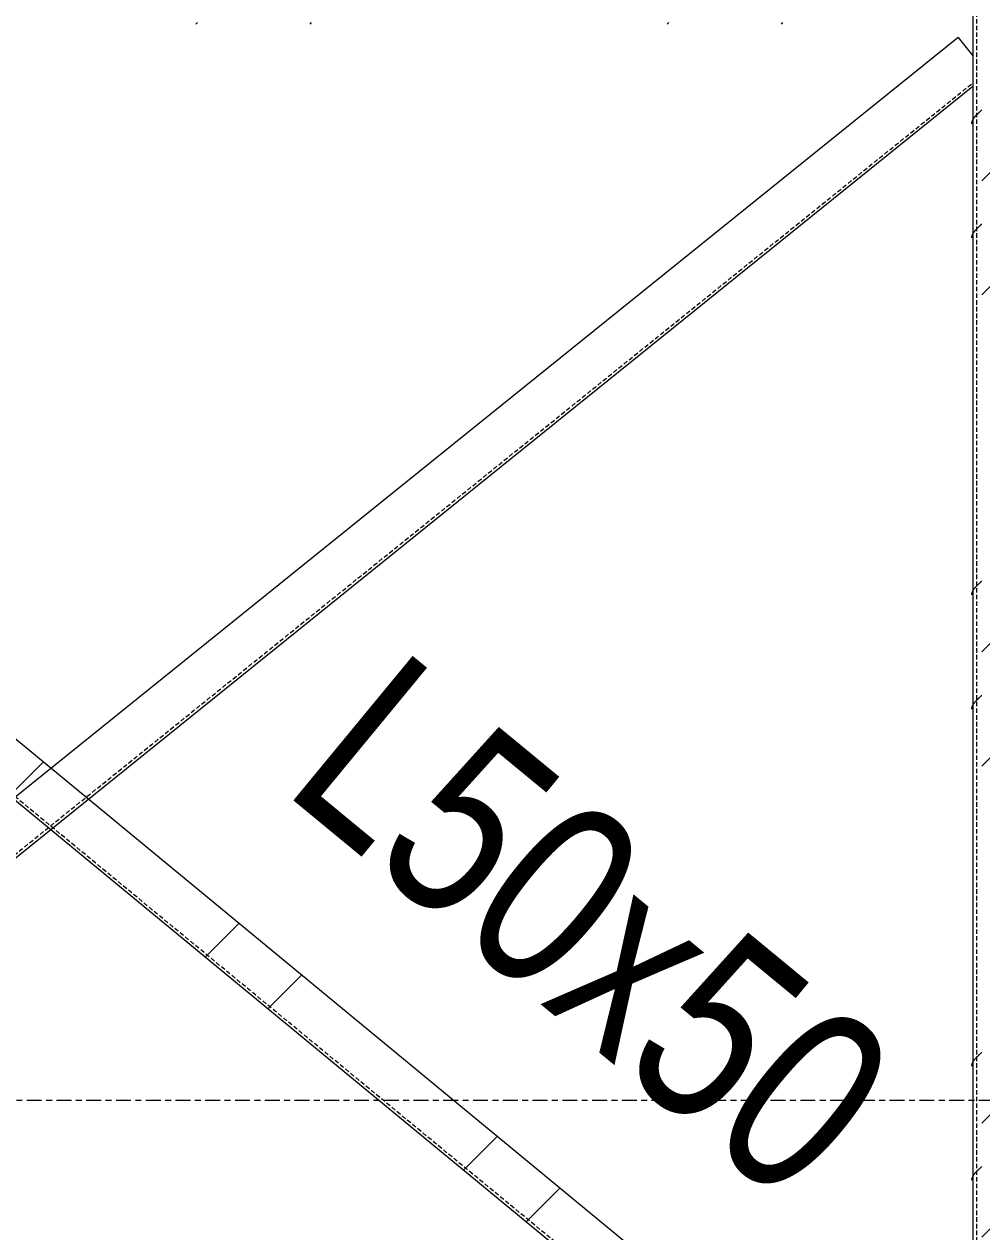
# Model space of a CAD drawing. Header units: centimetres. Extents: x -6111 to 13767, y -285 to 1600.
# Drawn here: x -3279.5 to -3177.3, y 79.9 to 208.8 of the extents above; entities that cross this region are included whole.
import ezdxf

# ---------------------------------------------------------------- set-up
doc = ezdxf.new("R2010")
doc.units = ezdxf.units.CM
doc.linetypes.add('Centre', pattern=[3.175, 0.635, -0.475, 1.59, -0.475])
doc.linetypes.add('Hidden', pattern=[0.714375, 0.47625, -0.238125])
for name, color, linetype, lineweight in [('A-FLOR-LEVL', 7, 'Continuous', 9), ('S-BEAM', 7, 'Continuous', 9), ('S-BEAM-IDEN', 7, 'Continuous', 18), ('S-COLS', 7, 'Continuous', 9)]:
    doc.layers.add(name, color=color, linetype=linetype, lineweight=lineweight)
doc.styles.add('Century Gothic_2', font='GOTHIC.TTF', dxfattribs={"width": 0.8, "height": 20})
pattern_1 = [(45, (0, 0), (-25.14472, 25.14472), []), (45, (0, 38.1), (-25.14472, 25.14472), [])]

# ---------------------------------------------------------------- blocks, each defined once
blk = doc.blocks.new('FP_87-Elevación Eje 2')
at = {"layer": 'S-COLS'}
blk.add_line((-5483.65, 594.99), (-5483.65, 46.02), dxfattribs=at)
at = {"layer": 'S-COLS', "color": 9, "true_color": 0xc0c0c0}
for p, q in [((-5483.72, 198.49), (-5483.71, 198.51)), ((-5483.71, 198.51), (-5483.7, 198.54)), ((-5483.7, 198.54), (-5483.69, 198.56)), ((-5483.69, 198.56), (-5483.68, 198.58)), ((-5483.68, 198.58), (-5483.67, 198.61)), ((-5483.67, 198.61), (-5483.66, 198.63)), ((-5483.66, 198.63), (-5483.64, 198.65)), ((-5483.64, 198.65), (-5483.63, 198.68)), ((-5483.63, 198.68), (-5483.62, 198.7)), ((-5483.62, 198.7), (-5483.61, 198.72)), ((-5483.61, 198.72), (-5483.59, 198.75)), ((-5483.59, 198.75), (-5483.58, 198.77)), ((-5483.58, 198.77), (-5483.56, 198.79)), ((-5483.56, 198.79), (-5483.55, 198.82)), ((-5483.55, 198.82), (-5483.53, 198.84)), ((-5483.53, 198.84), (-5483.51, 198.86)), ((-5483.51, 198.86), (-5483.49, 198.89)), ((-5483.49, 198.89), (-5483.48, 198.91)), ((-5483.48, 198.91), (-5483.46, 198.93)), ((-5483.46, 198.93), (-5483.44, 198.96)), ((-5483.44, 198.96), (-5483.42, 198.98)), ((-5483.42, 198.98), (-5483.4, 199)), ((-5483.4, 199), (-5483.38, 199.03)), ((-5483.38, 199.03), (-5483.36, 199.05)), ((-5483.36, 199.05), (-5483.34, 199.07)), ((-5483.34, 199.07), (-5483.32, 199.1)), ((-5483.32, 199.1), (-5483.3, 199.12)), ((-5483.3, 199.12), (-5483.27, 199.14)), ((-5483.27, 199.14), (-5483.25, 199.16)), ((-5483.25, 199.16), (-5483.23, 199.19)), ((-5483.23, 199.19), (-5483.21, 199.21)), ((-5483.21, 199.21), (-5483.18, 199.23)), ((-5483.18, 199.23), (-5483.16, 199.26)), ((-5483.16, 199.26), (-5483.14, 199.28)), ((-5483.14, 199.28), (-5483.11, 199.3)), ((-5483.11, 199.3), (-5483.09, 199.33)), ((-5483.09, 199.33), (-5483.06, 199.35)), ((-5483.06, 199.35), (-5483.04, 199.37)), ((-5483.04, 199.37), (-5483.01, 199.4)), ((-5483.01, 199.4), (-5482.99, 199.42)), ((-5482.99, 199.42), (-5482.96, 199.44)), ((-5482.96, 199.44), (-5482.94, 199.47)), ((-5482.94, 199.47), (-5482.91, 199.49)), ((-5482.91, 199.49), (-5482.89, 199.51)), ((-5482.89, 199.51), (-5482.86, 199.54)), ((-5482.86, 199.54), (-5482.83, 199.56)), ((-5482.83, 199.56), (-5482.81, 199.58)), ((-5482.81, 199.58), (-5482.78, 199.61)), ((-5482.78, 199.61), (-5482.76, 199.63)), ((-5482.76, 199.63), (-5482.73, 199.65)), ((-5482.73, 199.65), (-5482.7, 199.68)), ((-5483.77, 198.28), (-5483.76, 198.3)), ((-5483.77, 198.26), (-5483.77, 198.28)), ((-5483.77, 198.23), (-5483.77, 198.26)), ((-5483.77, 198.21), (-5483.77, 198.23)), ((-5483.76, 198.35), (-5483.75, 198.37)), ((-5483.76, 198.33), (-5483.76, 198.35)), ((-5483.76, 198.3), (-5483.76, 198.33)), ((-5483.75, 198.37), (-5483.74, 198.4)), ((-5483.74, 198.42), (-5483.73, 198.44)), ((-5483.74, 198.4), (-5483.74, 198.42)), ((-5483.73, 198.44), (-5483.72, 198.47)), ((-5483.72, 198.47), (-5483.72, 198.49)), ((-5483.34, 186.88), (-5483.32, 186.91)), ((-5483.32, 186.91), (-5483.3, 186.93)), ((-5483.3, 186.93), (-5483.27, 186.95)), ((-5483.27, 186.95), (-5483.25, 186.98)), ((-5483.25, 186.98), (-5483.23, 187)), ((-5483.23, 187), (-5483.21, 187.02)), ((-5483.21, 187.02), (-5483.18, 187.05)), ((-5483.18, 187.05), (-5483.16, 187.07)), ((-5483.16, 187.07), (-5483.14, 187.09)), ((-5483.14, 187.09), (-5483.11, 187.12)), ((-5483.11, 187.12), (-5483.09, 187.14)), ((-5483.09, 187.14), (-5483.06, 187.16)), ((-5483.06, 187.16), (-5483.04, 187.19)), ((-5483.04, 187.19), (-5483.01, 187.21)), ((-5483.01, 187.21), (-5482.99, 187.23)), ((-5482.99, 187.23), (-5482.96, 187.26)), ((-5482.96, 187.26), (-5482.94, 187.28)), ((-5482.94, 187.28), (-5482.91, 187.3)), ((-5482.91, 187.3), (-5482.89, 187.33)), ((-5482.89, 187.33), (-5482.86, 187.35)), ((-5482.86, 187.35), (-5482.83, 187.37)), ((-5482.83, 187.37), (-5482.81, 187.4)), ((-5482.81, 187.4), (-5482.78, 187.42)), ((-5482.78, 187.42), (-5482.76, 187.44)), ((-5482.76, 187.44), (-5482.73, 187.47)), ((-5482.73, 187.47), (-5482.7, 187.49)), ((-5483.77, 186.09), (-5483.76, 186.11)), ((-5483.77, 186.07), (-5483.77, 186.09)), ((-5483.77, 186.04), (-5483.77, 186.07)), ((-5483.77, 186.02), (-5483.77, 186.04)), ((-5483.76, 186.16), (-5483.75, 186.18)), ((-5483.76, 186.14), (-5483.76, 186.16)), ((-5483.76, 186.11), (-5483.76, 186.14)), ((-5483.75, 186.18), (-5483.74, 186.21)), ((-5483.74, 186.23), (-5483.73, 186.25)), ((-5483.74, 186.21), (-5483.74, 186.23)), ((-5483.73, 186.25), (-5483.72, 186.28)), ((-5483.72, 186.3), (-5483.71, 186.32)), ((-5483.72, 186.28), (-5483.72, 186.3)), ((-5483.71, 186.32), (-5483.7, 186.35)), ((-5483.7, 186.35), (-5483.69, 186.37)), ((-5483.69, 186.37), (-5483.68, 186.39)), ((-5483.68, 186.39), (-5483.67, 186.42)), ((-5483.67, 186.42), (-5483.66, 186.44)), ((-5483.66, 186.44), (-5483.64, 186.46)), ((-5483.64, 186.46), (-5483.63, 186.49)), ((-5483.63, 186.49), (-5483.62, 186.51)), ((-5483.62, 186.51), (-5483.61, 186.53)), ((-5483.61, 186.53), (-5483.59, 186.56)), ((-5483.59, 186.56), (-5483.58, 186.58)), ((-5483.58, 186.58), (-5483.56, 186.6)), ((-5483.56, 186.6), (-5483.55, 186.63)), ((-5483.55, 186.63), (-5483.53, 186.65)), ((-5483.53, 186.65), (-5483.51, 186.67)), ((-5483.51, 186.67), (-5483.49, 186.7)), ((-5483.49, 186.7), (-5483.48, 186.72)), ((-5483.48, 186.72), (-5483.46, 186.74)), ((-5483.46, 186.74), (-5483.44, 186.77)), ((-5483.44, 186.77), (-5483.42, 186.79)), ((-5483.42, 186.79), (-5483.4, 186.81)), ((-5483.4, 186.81), (-5483.38, 186.84)), ((-5483.38, 186.84), (-5483.36, 186.86)), ((-5483.36, 186.86), (-5483.34, 186.88)), ((-5483.71, 148.22), (-5483.7, 148.25)), ((-5483.7, 148.25), (-5483.69, 148.27)), ((-5483.69, 148.27), (-5483.68, 148.29)), ((-5483.68, 148.29), (-5483.67, 148.32)), ((-5483.67, 148.32), (-5483.66, 148.34)), ((-5483.66, 148.34), (-5483.64, 148.36)), ((-5483.64, 148.36), (-5483.63, 148.39)), ((-5483.63, 148.39), (-5483.62, 148.41)), ((-5483.62, 148.41), (-5483.61, 148.43)), ((-5483.61, 148.43), (-5483.59, 148.46)), ((-5483.59, 148.46), (-5483.58, 148.48)), ((-5483.58, 148.48), (-5483.56, 148.5)), ((-5483.56, 148.5), (-5483.55, 148.53)), ((-5483.55, 148.53), (-5483.53, 148.55)), ((-5483.53, 148.55), (-5483.51, 148.57)), ((-5483.51, 148.57), (-5483.49, 148.6)), ((-5483.49, 148.6), (-5483.48, 148.62)), ((-5483.48, 148.62), (-5483.46, 148.64)), ((-5483.46, 148.64), (-5483.44, 148.67)), ((-5483.44, 148.67), (-5483.42, 148.69)), ((-5483.42, 148.69), (-5483.4, 148.71)), ((-5483.4, 148.71), (-5483.38, 148.74)), ((-5483.38, 148.74), (-5483.36, 148.76)), ((-5483.36, 148.76), (-5483.34, 148.78)), ((-5483.34, 148.78), (-5483.32, 148.81)), ((-5483.32, 148.81), (-5483.3, 148.83)), ((-5483.3, 148.83), (-5483.27, 148.85)), ((-5483.27, 148.85), (-5483.25, 148.88)), ((-5483.25, 148.88), (-5483.23, 148.9)), ((-5483.23, 148.9), (-5483.21, 148.92)), ((-5483.21, 148.92), (-5483.18, 148.95)), ((-5483.18, 148.95), (-5483.16, 148.97)), ((-5483.16, 148.97), (-5483.14, 148.99)), ((-5483.14, 148.99), (-5483.11, 149.02)), ((-5483.11, 149.02), (-5483.09, 149.04)), ((-5483.09, 149.04), (-5483.06, 149.06)), ((-5483.06, 149.06), (-5483.04, 149.09)), ((-5483.04, 149.09), (-5483.01, 149.11)), ((-5483.01, 149.11), (-5482.99, 149.13)), ((-5482.99, 149.13), (-5482.96, 149.16)), ((-5482.96, 149.16), (-5482.94, 149.18)), ((-5482.94, 149.18), (-5482.91, 149.2)), ((-5482.91, 149.2), (-5482.89, 149.23)), ((-5482.89, 149.23), (-5482.86, 149.25)), ((-5482.86, 149.25), (-5482.83, 149.27)), ((-5482.83, 149.27), (-5482.81, 149.3)), ((-5482.81, 149.3), (-5482.78, 149.32)), ((-5482.78, 149.32), (-5482.76, 149.34)), ((-5482.76, 149.34), (-5482.73, 149.37)), ((-5482.73, 149.37), (-5482.7, 149.39)), ((-5483.77, 147.99), (-5483.76, 148.01)), ((-5483.77, 147.97), (-5483.77, 147.99)), ((-5483.77, 147.94), (-5483.77, 147.97)), ((-5483.77, 147.92), (-5483.77, 147.94)), ((-5483.76, 148.06), (-5483.75, 148.08)), ((-5483.76, 148.04), (-5483.76, 148.06)), ((-5483.76, 148.01), (-5483.76, 148.04)), ((-5483.75, 148.08), (-5483.74, 148.11)), ((-5483.74, 148.13), (-5483.73, 148.15)), ((-5483.74, 148.11), (-5483.74, 148.13)), ((-5483.73, 148.15), (-5483.72, 148.18)), ((-5483.72, 148.2), (-5483.71, 148.22)), ((-5483.72, 148.18), (-5483.72, 148.2)), ((-5483.32, 136.62), (-5483.3, 136.64)), ((-5483.3, 136.64), (-5483.27, 136.66)), ((-5483.27, 136.66), (-5483.25, 136.69)), ((-5483.25, 136.69), (-5483.23, 136.71)), ((-5483.23, 136.71), (-5483.21, 136.73)), ((-5483.21, 136.73), (-5483.18, 136.76)), ((-5483.18, 136.76), (-5483.16, 136.78)), ((-5483.16, 136.78), (-5483.14, 136.8)), ((-5483.14, 136.8), (-5483.11, 136.83)), ((-5483.11, 136.83), (-5483.09, 136.85)), ((-5483.09, 136.85), (-5483.06, 136.87)), ((-5483.06, 136.87), (-5483.04, 136.9)), ((-5483.04, 136.9), (-5483.01, 136.92)), ((-5483.01, 136.92), (-5482.99, 136.94)), ((-5482.99, 136.94), (-5482.96, 136.97)), ((-5482.96, 136.97), (-5482.94, 136.99)), ((-5482.94, 136.99), (-5482.91, 137.01)), ((-5482.91, 137.01), (-5482.89, 137.04)), ((-5482.89, 137.04), (-5482.86, 137.06)), ((-5482.86, 137.06), (-5482.83, 137.08)), ((-5482.83, 137.08), (-5482.81, 137.11)), ((-5482.81, 137.11), (-5482.78, 137.13)), ((-5482.78, 137.13), (-5482.76, 137.15)), ((-5482.76, 137.15), (-5482.73, 137.18)), ((-5482.73, 137.18), (-5482.7, 137.2)), ((-5483.77, 135.8), (-5483.76, 135.82)), ((-5483.77, 135.78), (-5483.77, 135.8)), ((-5483.77, 135.75), (-5483.77, 135.78)), ((-5483.77, 135.73), (-5483.77, 135.75)), ((-5483.76, 135.87), (-5483.75, 135.89)), ((-5483.76, 135.85), (-5483.76, 135.87)), ((-5483.76, 135.82), (-5483.76, 135.85)), ((-5483.75, 135.89), (-5483.74, 135.92)), ((-5483.74, 135.94), (-5483.73, 135.96)), ((-5483.74, 135.92), (-5483.74, 135.94)), ((-5483.73, 135.96), (-5483.72, 135.99)), ((-5483.72, 136.01), (-5483.71, 136.03)), ((-5483.72, 135.99), (-5483.72, 136.01)), ((-5483.71, 136.03), (-5483.7, 136.06)), ((-5483.7, 136.06), (-5483.69, 136.08)), ((-5483.69, 136.08), (-5483.68, 136.1)), ((-5483.68, 136.1), (-5483.67, 136.13)), ((-5483.67, 136.13), (-5483.66, 136.15)), ((-5483.66, 136.15), (-5483.64, 136.17)), ((-5483.64, 136.17), (-5483.63, 136.2)), ((-5483.63, 136.2), (-5483.62, 136.22)), ((-5483.62, 136.22), (-5483.61, 136.24)), ((-5483.61, 136.24), (-5483.59, 136.27)), ((-5483.59, 136.27), (-5483.58, 136.29)), ((-5483.58, 136.29), (-5483.56, 136.31)), ((-5483.56, 136.31), (-5483.55, 136.34)), ((-5483.55, 136.34), (-5483.53, 136.36)), ((-5483.53, 136.36), (-5483.51, 136.38)), ((-5483.51, 136.38), (-5483.49, 136.41)), ((-5483.49, 136.41), (-5483.48, 136.43)), ((-5483.48, 136.43), (-5483.46, 136.45)), ((-5483.46, 136.45), (-5483.44, 136.48)), ((-5483.44, 136.48), (-5483.42, 136.5)), ((-5483.42, 136.5), (-5483.4, 136.52)), ((-5483.4, 136.52), (-5483.38, 136.55)), ((-5483.38, 136.55), (-5483.36, 136.57)), ((-5483.36, 136.57), (-5483.34, 136.59)), ((-5483.34, 136.59), (-5483.32, 136.62)), ((-5483.7, 97.96), (-5483.69, 97.98)), ((-5483.69, 97.98), (-5483.68, 98)), ((-5483.68, 98), (-5483.67, 98.03)), ((-5483.67, 98.03), (-5483.66, 98.05)), ((-5483.66, 98.05), (-5483.64, 98.07)), ((-5483.64, 98.07), (-5483.63, 98.1)), ((-5483.63, 98.1), (-5483.62, 98.12)), ((-5483.62, 98.12), (-5483.61, 98.14)), ((-5483.61, 98.14), (-5483.59, 98.17)), ((-5483.59, 98.17), (-5483.58, 98.19)), ((-5483.58, 98.19), (-5483.56, 98.21)), ((-5483.56, 98.21), (-5483.55, 98.24)), ((-5483.55, 98.24), (-5483.53, 98.26)), ((-5483.53, 98.26), (-5483.51, 98.28)), ((-5483.51, 98.28), (-5483.49, 98.31)), ((-5483.49, 98.31), (-5483.48, 98.33)), ((-5483.48, 98.33), (-5483.46, 98.35)), ((-5483.46, 98.35), (-5483.44, 98.38)), ((-5483.44, 98.38), (-5483.42, 98.4)), ((-5483.42, 98.4), (-5483.4, 98.42)), ((-5483.4, 98.42), (-5483.38, 98.45)), ((-5483.38, 98.45), (-5483.36, 98.47)), ((-5483.36, 98.47), (-5483.34, 98.49)), ((-5483.34, 98.49), (-5483.32, 98.52)), ((-5483.32, 98.52), (-5483.3, 98.54)), ((-5483.3, 98.54), (-5483.27, 98.56)), ((-5483.27, 98.56), (-5483.25, 98.59)), ((-5483.25, 98.59), (-5483.23, 98.61)), ((-5483.23, 98.61), (-5483.21, 98.63)), ((-5483.21, 98.63), (-5483.18, 98.66)), ((-5483.18, 98.66), (-5483.16, 98.68)), ((-5483.16, 98.68), (-5483.14, 98.7)), ((-5483.14, 98.7), (-5483.11, 98.73)), ((-5483.11, 98.73), (-5483.09, 98.75)), ((-5483.09, 98.75), (-5483.06, 98.77)), ((-5483.06, 98.77), (-5483.04, 98.8)), ((-5483.04, 98.8), (-5483.01, 98.82)), ((-5483.01, 98.82), (-5482.99, 98.84)), ((-5482.99, 98.84), (-5482.96, 98.87)), ((-5482.96, 98.87), (-5482.94, 98.89)), ((-5482.94, 98.89), (-5482.91, 98.91)), ((-5482.91, 98.91), (-5482.89, 98.94)), ((-5482.89, 98.94), (-5482.86, 98.96)), ((-5482.86, 98.96), (-5482.83, 98.98)), ((-5482.83, 98.98), (-5482.81, 99.01)), ((-5482.81, 99.01), (-5482.78, 99.03)), ((-5482.78, 99.03), (-5482.76, 99.05)), ((-5482.76, 99.05), (-5482.73, 99.08)), ((-5482.73, 99.08), (-5482.7, 99.1)), ((-5483.77, 97.7), (-5483.76, 97.72)), ((-5483.77, 97.68), (-5483.77, 97.7)), ((-5483.77, 97.65), (-5483.77, 97.68)), ((-5483.77, 97.63), (-5483.77, 97.65)), ((-5483.76, 97.77), (-5483.75, 97.79)), ((-5483.76, 97.75), (-5483.76, 97.77)), ((-5483.76, 97.72), (-5483.76, 97.75)), ((-5483.75, 97.79), (-5483.74, 97.82)), ((-5483.74, 97.84), (-5483.73, 97.86)), ((-5483.74, 97.82), (-5483.74, 97.84)), ((-5483.73, 97.86), (-5483.72, 97.89)), ((-5483.72, 97.91), (-5483.71, 97.93)), ((-5483.72, 97.89), (-5483.72, 97.91)), ((-5483.71, 97.93), (-5483.7, 97.96)), ((-5483.3, 86.35), (-5483.27, 86.37)), ((-5483.27, 86.37), (-5483.25, 86.4)), ((-5483.25, 86.4), (-5483.23, 86.42)), ((-5483.23, 86.42), (-5483.21, 86.44)), ((-5483.21, 86.44), (-5483.18, 86.47)), ((-5483.18, 86.47), (-5483.16, 86.49)), ((-5483.16, 86.49), (-5483.14, 86.51)), ((-5483.14, 86.51), (-5483.11, 86.54)), ((-5483.11, 86.54), (-5483.09, 86.56)), ((-5483.09, 86.56), (-5483.06, 86.58)), ((-5483.06, 86.58), (-5483.04, 86.61)), ((-5483.04, 86.61), (-5483.01, 86.63)), ((-5483.01, 86.63), (-5482.99, 86.65)), ((-5482.99, 86.65), (-5482.96, 86.68)), ((-5482.96, 86.68), (-5482.94, 86.7)), ((-5482.94, 86.7), (-5482.91, 86.72)), ((-5482.91, 86.72), (-5482.89, 86.75)), ((-5482.89, 86.75), (-5482.86, 86.77)), ((-5482.86, 86.77), (-5482.83, 86.79)), ((-5482.83, 86.79), (-5482.81, 86.82)), ((-5482.81, 86.82), (-5482.78, 86.84)), ((-5482.78, 86.84), (-5482.76, 86.86)), ((-5482.76, 86.86), (-5482.73, 86.89)), ((-5482.73, 86.89), (-5482.7, 86.91)), ((-5483.77, 85.51), (-5483.76, 85.53)), ((-5483.77, 85.49), (-5483.77, 85.51)), ((-5483.77, 85.46), (-5483.77, 85.49)), ((-5483.77, 85.44), (-5483.77, 85.46)), ((-5483.76, 85.58), (-5483.75, 85.6)), ((-5483.76, 85.56), (-5483.76, 85.58)), ((-5483.76, 85.53), (-5483.76, 85.56)), ((-5483.75, 85.6), (-5483.74, 85.63)), ((-5483.74, 85.65), (-5483.73, 85.67)), ((-5483.74, 85.63), (-5483.74, 85.65)), ((-5483.73, 85.67), (-5483.72, 85.7)), ((-5483.72, 85.72), (-5483.71, 85.74)), ((-5483.72, 85.7), (-5483.72, 85.72)), ((-5483.71, 85.74), (-5483.7, 85.77)), ((-5483.7, 85.77), (-5483.69, 85.79)), ((-5483.69, 85.79), (-5483.68, 85.81)), ((-5483.68, 85.81), (-5483.67, 85.84)), ((-5483.67, 85.84), (-5483.66, 85.86)), ((-5483.66, 85.86), (-5483.64, 85.88)), ((-5483.64, 85.88), (-5483.63, 85.91)), ((-5483.63, 85.91), (-5483.62, 85.93)), ((-5483.62, 85.93), (-5483.61, 85.95)), ((-5483.61, 85.95), (-5483.59, 85.98)), ((-5483.59, 85.98), (-5483.58, 86)), ((-5483.58, 86), (-5483.56, 86.02)), ((-5483.56, 86.02), (-5483.55, 86.05)), ((-5483.55, 86.05), (-5483.53, 86.07)), ((-5483.53, 86.07), (-5483.51, 86.09)), ((-5483.51, 86.09), (-5483.49, 86.12)), ((-5483.49, 86.12), (-5483.48, 86.14)), ((-5483.48, 86.14), (-5483.46, 86.16)), ((-5483.46, 86.16), (-5483.44, 86.19)), ((-5483.44, 86.19), (-5483.42, 86.21)), ((-5483.42, 86.21), (-5483.4, 86.23)), ((-5483.4, 86.23), (-5483.38, 86.26)), ((-5483.38, 86.26), (-5483.36, 86.28)), ((-5483.36, 86.28), (-5483.34, 86.3)), ((-5483.34, 86.3), (-5483.32, 86.33)), ((-5483.32, 86.33), (-5483.3, 86.35))]:
    blk.add_line(p, q, dxfattribs=at)
blk = doc.blocks.new('HSS Rectangular-Column - 75 x 75-V85-Elevación Eje 2')
at = {"layer": 'S-COLS', "true_color": 0xc0c0c0}
h = blk.add_hatch(dxfattribs=at)
h.set_pattern_fill('FP_2', color=9, style=0, pattern_type=2)
h.set_pattern_definition(pattern_1)
h.paths.add_polyline_path([(-5477.1, 46.02), (-5477.1, 620.8), (-5482.7, 620.8), (-5482.7, 46.02)])
at = {"layer": 'S-COLS', "linetype": 'Hidden'}
blk.add_line((-5483.25, 46.02), (-5483.25, 620.8), dxfattribs=at)
at = {"layer": 'S-COLS'}
blk.add_blockref('FP_87-Elevación Eje 2', (0, 0), dxfattribs=at)
blk = doc.blocks.new('C Shapes - C12X25-1755447-Elevación Eje 2')
at = {"layer": 'S-BEAM', "true_color": 0xc0c0c0}
h = blk.add_hatch(dxfattribs=at)
h.set_pattern_fill('FP_2', color=9, style=0, pattern_type=2)
h.set_pattern_definition(pattern_1)
h.paths.add_polyline_path([(-5614.03, 208.83), (-5484.84, 208.83), (-5484.84, 209), (-5681.75, 209), (-5681.75, 208.83), (-5671.73, 208.83)])
blk = doc.blocks.new('M_L Equal Angles - L51X51X3_2-1755251-Elevación Eje 2')
at = {"layer": 'S-BEAM', "true_color": 0xc0c0c0}
h = blk.add_hatch(dxfattribs=at)
h.set_pattern_fill('FP_2', color=9, style=0, pattern_type=2)
h.set_pattern_definition(pattern_1)
h.paths.add_polyline_path([(-5491.48, 48.14), (-5488.25, 52.06), (-5677.4, 208.03), (-5678, 207.3), (-5678, 201.95), (-5556.33, 101.62)])
at = {"layer": 'S-BEAM'}
for p, q in [((-5488.25, 52.06), (-5677.4, 208.03)), ((-5491.48, 48.14), (-5678, 201.95))]:
    blk.add_line(p, q, dxfattribs=at)
at = {"layer": 'S-BEAM', "linetype": 'Hidden'}
blk.add_line((-5491.28, 48.39), (-5678, 202.36), dxfattribs=at)
blk = doc.blocks.new('M_L Equal Angles - L51X51X3_2-1755620-Elevación Eje 2')
at = {"layer": 'S-BEAM', "true_color": 0xc0c0c0}
h = blk.add_hatch(dxfattribs=at)
h.set_pattern_fill('FP_2', color=9, style=0, pattern_type=2)
h.set_pattern_definition(pattern_1)
h.paths.add_polyline_path([(-5674.78, 48.14), (-5483.65, 202.17), (-5483.65, 205.45), (-5485.24, 207.42), (-5677.97, 52.1)])
at = {"layer": 'S-BEAM'}
for p, q in [((-5485.24, 207.42), (-5677.97, 52.1)), ((-5485.24, 207.42), (-5483.65, 205.45)), ((-5483.65, 202.17), (-5674.78, 48.14))]:
    blk.add_line(p, q, dxfattribs=at)
at = {"layer": 'S-BEAM', "linetype": 'Hidden'}
blk.add_line((-5674.98, 48.39), (-5483.65, 202.58), dxfattribs=at)

msp = doc.modelspace()

# ---------------------------------------------------------------- linework, layer by layer
at = {"layer": 'A-FLOR-LEVL', "color": 253, "linetype": 'Centre', "true_color": 0xaaaaaa}
msp.add_line((-3737.492, 94), (229.437, 94), dxfattribs=at)

# ---------------------------------------------------------------- block references
at = {"layer": 'S-BEAM'}
for name in ['C Shapes - C12X25-1755447-Elevación Eje 2', 'M_L Equal Angles - L51X51X3_2-1755251-Elevación Eje 2', 'M_L Equal Angles - L51X51X3_2-1755620-Elevación Eje 2']:
    msp.add_blockref(name, (2305.433, 0), dxfattribs=at)
at = {"layer": 'S-COLS'}
msp.add_blockref('HSS Rectangular-Column - 75 x 75-V85-Elevación Eje 2', (2305.433, 0), dxfattribs=at)

# ---------------------------------------------------------------- texts
at = {"layer": 'S-BEAM-IDEN', "lineweight": 9, "insert": (-3239.365, 142.532), "char_height": 20, "width": 87.86495, "attachment_point": 1, "rotation": 320.49076, "style": 'Century Gothic_2'}
msp.add_mtext('L50x50', dxfattribs=at)

doc.saveas('drawing.dxf')
